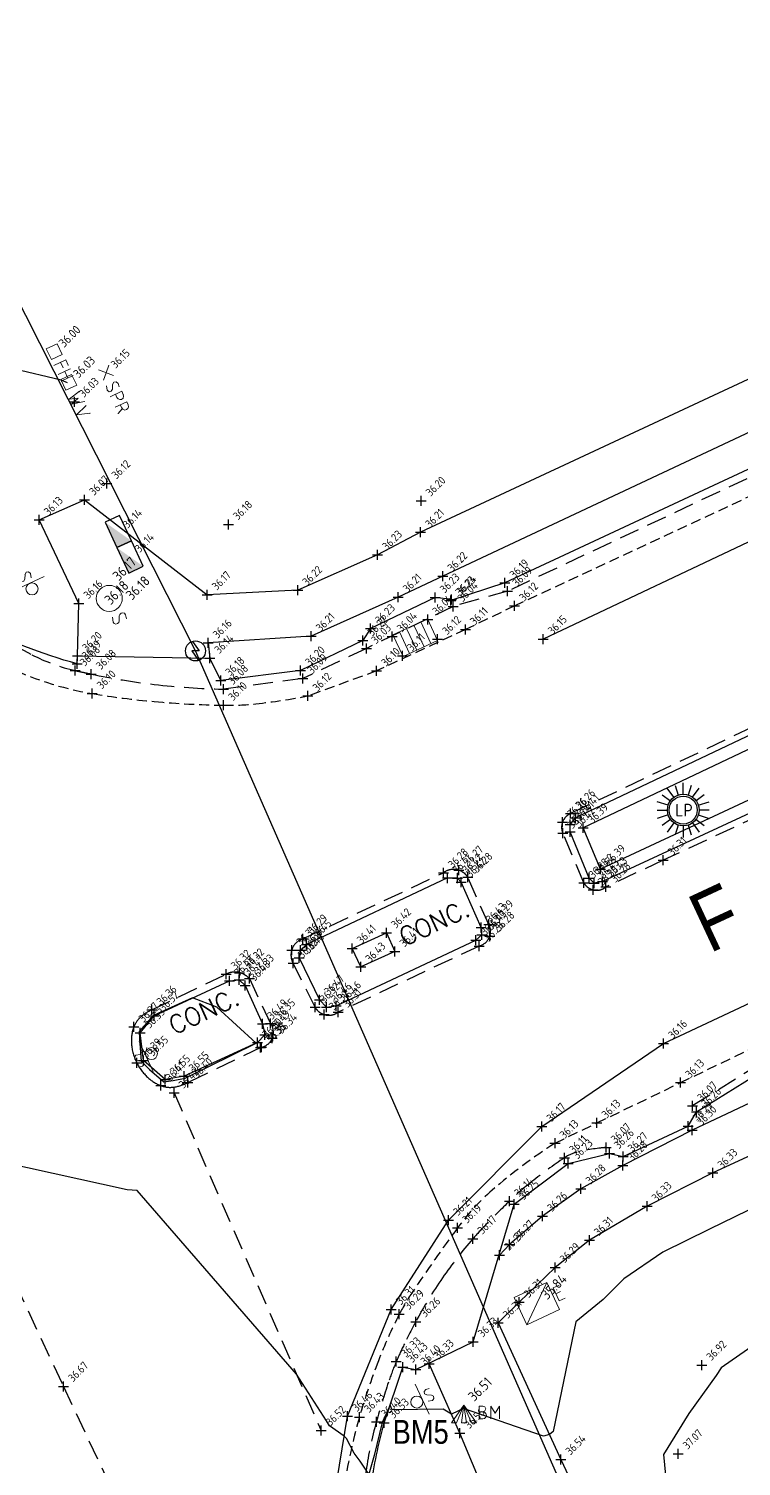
# Model space of a CAD drawing. Header units: metres. Extents: x 246075 to 247503, y 7418632 to 7419642.
# Drawn here: x 246886.68 to 246904.47, y 7419485.93 to 7419521.86 of the extents above; entities that cross this region are included whole.
import ezdxf
from ezdxf.enums import TextEntityAlignment as Align

# ---------------------------------------------------------------- set-up
doc = ezdxf.new("R2010")
doc.units = ezdxf.units.M
doc.linetypes.add('DASHED', pattern=[0.75, 0.5, -0.25])
doc.linetypes.add('HIDDEN', pattern=[0.375, 0.25, -0.125])
for name, color, linetype in [('-TEXT', 7, 'Continuous'), ('017_NAIL-L', 8, 'Continuous'), ('104_EXISTING_SURFACE-L', 35, 'Continuous'), ('104_EXISTING_SURFACE-S', 35, 'Continuous'), ('309_GRATED_PIT-L', 84, 'Continuous'), ('309_GRATED_PIT-S', 84, 'Continuous'), ('408_BACK_OF_KERB', 10, 'Continuous'), ('408_BACK_OF_KERB-L', 10, 'Continuous'), ('408_BACK_OF_KERB-S', 10, 'Continuous'), ('410_PEDESTRIAN_PATH', 32, 'Continuous'), ('410_PEDESTRIAN_PATH-L', 32, 'Continuous'), ('410_PEDESTRIAN_PATH-S', 32, 'Continuous'), ('415_LANE_LINE_DASHED', 53, 'DASHED'), ('415_LANE_LINE_DASHED-L', 53, 'DASHED'), ('415_LANE_LINE_DASHED-S', 53, 'DASHED'), ('418_LANE_LINE_SOLID', 53, 'Continuous'), ('418_LANE_LINE_SOLID-L', 53, 'Continuous'), ('418_LANE_LINE_SOLID-S', 53, 'Continuous'), ('721_TELECOM_PIT-L', 7, 'Continuous'), ('EX-BENCHMARK', 7, 'Continuous'), ('EX-BENCHMARK_(SLS)', 8, 'Continuous'), ('EX-DRAINPIT_(SLS)', 84, 'Continuous'), ('EX-TELSTRA_COVER_(SLS)', 7, 'Continuous'), ('EX-TRAFFIC_SIGN_(SLS)', 89, 'Continuous'), ('Surface_Contours_Major', 4, 'Continuous'), ('Surface_Contours_Minor', 253, 'Continuous')]:
    doc.layers.add(name, color=color, linetype=linetype)
for name, color, linetype, true_color in [('406_LIP_OF_KERB', 7, 'HIDDEN', 0xff4100), ('406_LIP_OF_KERB-L', 7, 'HIDDEN', 0xff4100), ('406_LIP_OF_KERB-S', 7, 'HIDDEN', 0xff4100), ('407_INVERT_OF_KERB', 7, 'DASHED', 0xff4100), ('407_INVERT_OF_KERB-L', 7, 'DASHED', 0xff4100), ('407_INVERT_OF_KERB-S', 7, 'DASHED', 0xff4100), ('409_TOP_OF_KERB', 7, 'Continuous', 0xff4100), ('409_TOP_OF_KERB-L', 7, 'Continuous', 0xff4100), ('409_TOP_OF_KERB-S', 7, 'Continuous', 0xff4100), ('710_ELECTRICITY_MAIN-L', 7, 'Continuous', 0xffa500), ('717_ELEC_LINE_OVER', 7, 'Continuous', 0xffa500), ('741_SEWER_PIT-L', 7, 'Continuous', 0xfffd66), ('751_WATER_STOP_VALVE-L', 7, 'Continuous', 0x0041ff), ('753_FIRE_HYDRANT-L', 7, 'Continuous', 0xb30000), ('759_IRRIGATION', 7, 'Continuous', 0x0041ff), ('762_UNCLASSIFIED_PIT', 7, 'Continuous', 0xff64ac), ('762_UNCLASSIFIED_PIT-L', 7, 'Continuous', 0xff64ac), ('762_UNCLASSIFIED_PIT-S', 7, 'Continuous', 0xff64ac), ('EX-ELECT_BOX_(SLS)', 7, 'Continuous', 0xffa500), ('EX-ELECT_POLE_(SLS)', 7, 'Continuous', 0xffa500), ('EX-FIRE_HYDRANT_(SLS)', 7, 'Continuous', 0xb30000), ('EX-LIGHT_(SLS)', 7, 'Continuous', 0xffa500), ('EX-SEWER_PIT_(SLS)', 7, 'Continuous', 0xfffd66), ('EX-SPRINKLER_(SLS)', 7, 'Continuous', 0x0041ff), ('EX-WATER_VALVE_(SLS)', 7, 'Continuous', 0x0041ff)]:
    doc.layers.add(name, color=color, linetype=linetype, true_color=true_color)
doc.styles.add('BOLD', font='ARIALN.TTF')
doc.styles.add('ISO', font='iso.shx')
doc.styles.add('ISO2.5', font='isocp.shx', dxfattribs={"height": 2.5})
doc.styles.get("Standard").update_dxf_attribs({"font": 'SIMPLEX.shx'})

# ---------------------------------------------------------------- blocks, each defined once
blk = doc.blocks.new('BM')
at = {"color": 0, "linetype": 'Continuous', "lineweight": 13}
for p, q in [((0, 0), (-0.31, -0.437)), ((-0.186, -0.437), (0, 0)), ((0, 0), (-0.062, -0.437)), ((0, 0), (0.186, -0.437)), ((0.31, -0.437), (0, 0)), ((0, 0), (0.062, -0.437)), ((0.472, -0.017), (0.383, -0.017)), ((0.383, -0.017), (0.383, -0.339)), ((0.472, -0.161), (0.383, -0.161)), ((0.383, -0.161), (0.389, -0.161)), ((0.383, -0.339), (0.472, -0.339)), ((0.383, -0.339), (0.389, -0.339)), ((0.522, -0.039), (0.472, -0.017)), ((0.472, -0.161), (0.522, -0.139)), ((0.516, -0.172), (0.472, -0.161)), ((0.472, -0.339), (0.516, -0.327)), ((0.549, -0.206), (0.516, -0.172)), ((0.516, -0.327), (0.549, -0.294)), ((0.544, -0.089), (0.522, -0.039)), ((0.522, -0.139), (0.544, -0.089)), ((0.56, -0.25), (0.549, -0.206)), ((0.549, -0.294), (0.56, -0.25)), ((0.671, -0.339), (0.671, -0.017)), ((0.671, -0.017), (0.776, -0.194)), ((0.776, -0.194), (0.887, -0.017)), ((0.887, -0.017), (0.887, -0.339)), ((-0.31, -0.437), (-0.186, -0.437)), ((-0.062, -0.437), (0.062, -0.437)), ((0.186, -0.437), (0.31, -0.437))]:
    blk.add_line(p, q, dxfattribs=at)
blk = doc.blocks.new('CROSS')
at = {"color": 0, "linetype": 'Continuous'}
for p, q in [((-0.5, 0), (0.5, 0)), ((0, -0.5), (0, 0.5))]:
    blk.add_line(p, q, dxfattribs=at)
blk = doc.blocks.new('SP')
at = {"color": 0, "linetype": 'Continuous', "lineweight": 13}
for p, q in [((0.15, 0.423), (0.15, -0.406)), ((0.28, 0.165), (0.263, 0.104)), ((0.263, 0.104), (0.302, 0.059)), ((0.335, 0.192), (0.28, 0.165)), ((0.302, 0.059), (0.401, 0.004)), ((0.424, 0.176), (0.335, 0.192)), ((0.401, 0.004), (0.407, 0.004)), ((0.44, -0.04), (0.401, 0.004)), ((0.401, 0.004), (0.407, 0.004)), ((0.263, -0.096), (0.368, -0.129)), ((0.368, -0.129), (0.424, -0.101)), ((0.368, -0.129), (0.374, -0.129)), ((0.424, -0.101), (0.44, -0.04))]:
    blk.add_line(p, q, dxfattribs=at)
blk.add_circle((0, 0), 0.15, dxfattribs=at)
blk = doc.blocks.new('LP')
at = {"layer": 'EX-LIGHT_(SLS)', "color": 0}
for p, q in [((-0.524, 0.381), (-0.32, 0.233)), ((-0.233, 0.32), (-0.4, 0.551)), ((-0.2, 0.616), (-0.122, 0.377)), ((0, 0.396), (0, 0.681)), ((0.2, 0.616), (0.122, 0.377)), ((0.233, 0.32), (0.4, 0.551)), ((0.524, 0.381), (0.32, 0.233)), ((-0.377, 0.122), (-0.647, 0.21)), ((-0.647, 0), (-0.396, 0)), ((0.377, 0.122), (0.647, 0.21)), ((-0.377, -0.122), (-0.647, -0.21)), ((-0.32, -0.233), (-0.524, -0.381)), ((-0.233, -0.32), (-0.4, -0.551)), ((0.233, -0.32), (0.4, -0.551)), ((0.32, -0.233), (0.524, -0.381)), ((0.377, -0.122), (0.647, -0.21)), ((0.647, 0), (0.396, 0)), ((-0.122, -0.377), (-0.2, -0.616)), ((0, -0.396), (0, -0.681)), ((0.122, -0.377), (0.2, -0.616))]:
    blk.add_line(p, q, dxfattribs=at)
for radius in [0.396, 0.349]:
    blk.add_circle((0, 0), radius, dxfattribs=at)
at = {"layer": 'EX-LIGHT_(SLS)', "color": 0, "style": 'ISO'}
blk.add_text('LP', height=0.315, dxfattribs=at).set_placement((0.02, 0), align=Align.MIDDLE_CENTER)
blk = doc.blocks.new('PP')
at = {"layer": 'EX-ELECT_POLE_(SLS)', "color": 0}
for p, q in [((-0.077, 0.238), (0.092, 0)), ((0.092, 0), (-0.096, 0)), ((-0.096, 0), (0.074, -0.239))]:
    blk.add_line(p, q, dxfattribs=at)
blk.add_circle((0, 0), 0.25, dxfattribs=at)
blk = doc.blocks.new('WV')
at = {"color": 0, "linetype": 'Continuous', "lineweight": 13}
for p, q in [((-0.15, -0.15), (-0.15, 0.15)), ((-0.15, 0.15), (0.15, 0.15)), ((0.15, 0.15), (0.15, -0.15)), ((0.313, 0.154), (0.385, -0.167)), ((0.385, -0.167), (0.457, 0.049)), ((0.457, 0.049), (0.529, -0.167)), ((0.529, -0.167), (0.601, 0.154)), ((0.601, 0.154), (0.607, 0.154)), ((0.707, 0.154), (0.817, -0.167)), ((0.817, -0.167), (0.923, 0.154)), ((0.923, 0.154), (0.928, 0.154)), ((0.15, -0.15), (-0.15, -0.15))]:
    blk.add_line(p, q, dxfattribs=at)
blk = doc.blocks.new('FHS')
at = {"color": 0, "linetype": 'Continuous', "lineweight": 13}
for p, q in [((-0.15, -0.15), (-0.15, 0.15)), ((-0.15, 0.15), (0.15, 0.15)), ((0.15, 0.15), (0.15, -0.15)), ((0.308, -0.154), (0.308, 0.173)), ((0.308, 0.173), (0.452, 0.173)), ((0.308, 0.029), (0.452, 0.029)), ((0.452, 0.173), (0.458, 0.173)), ((0.452, 0.029), (0.458, 0.029)), ((0.557, -0.154), (0.557, 0.173)), ((0.557, 0.173), (0.563, 0.173)), ((0.557, 0.029), (0.74, 0.029)), ((0.74, 0.173), (0.74, -0.154)), ((0.15, -0.15), (-0.15, -0.15))]:
    blk.add_line(p, q, dxfattribs=at)
blk = doc.blocks.new('SPR')
at = {"color": 0, "linetype": 'Continuous', "lineweight": 13}
for p, q in [((-0.144, -0.144), (0.139, 0.139)), ((-0.141, 0.141), (0, 0)), ((0, 0), (0.141, -0.141)), ((0.315, 0.132), (0.298, 0.071)), ((0.298, 0.071), (0.337, 0.021)), ((0.37, 0.16), (0.315, 0.132)), ((0.337, 0.021), (0.437, -0.028)), ((0.459, 0.143), (0.37, 0.16)), ((0.586, -0.161), (0.586, 0.16)), ((0.586, 0.16), (0.675, 0.16)), ((0.675, 0.16), (0.681, 0.16)), ((0.719, 0.149), (0.675, 0.16)), ((0.675, 0.16), (0.681, 0.16)), ((0.753, 0.116), (0.719, 0.149)), ((0.719, -0.006), (0.753, 0.027)), ((0.769, 0.071), (0.753, 0.116)), ((0.753, 0.027), (0.769, 0.071)), ((0.875, -0.161), (0.875, 0.16)), ((0.875, 0.16), (0.963, 0.16)), ((0.963, 0.16), (0.969, 0.16)), ((1.007, 0.149), (0.963, 0.16)), ((0.963, 0.16), (0.969, 0.16)), ((1.041, 0.116), (1.007, 0.149)), ((1.007, -0.006), (1.041, 0.027)), ((1.052, 0.071), (1.041, 0.116)), ((1.041, 0.027), (1.052, 0.071)), ((0.298, -0.128), (0.409, -0.161)), ((0.409, -0.161), (0.464, -0.134)), ((0.409, -0.161), (0.415, -0.161)), ((0.437, -0.028), (0.442, -0.028)), ((0.476, -0.078), (0.437, -0.028)), ((0.437, -0.028), (0.442, -0.028)), ((0.464, -0.134), (0.476, -0.078)), ((0.675, -0.017), (0.586, -0.017)), ((0.586, -0.017), (0.592, -0.017)), ((0.675, -0.017), (0.719, -0.006)), ((0.963, -0.017), (0.875, -0.017)), ((0.875, -0.017), (0.88, -0.017)), ((0.963, -0.017), (1.007, -0.006)), ((0.985, -0.017), (1.052, -0.161)), ((1.052, -0.161), (1.057, -0.161))]:
    blk.add_line(p, q, dxfattribs=at)
blk = doc.blocks.new('SEWA')
at = {"color": 0, "linetype": 'Continuous', "lineweight": 13}
for p, q in [((0.471, 0.153), (0.46, 0.114)), ((0.46, 0.114), (0.477, 0.07)), ((0.499, 0.186), (0.471, 0.153)), ((0.477, 0.07), (0.504, 0.042)), ((0.543, 0.197), (0.499, 0.186)), ((0.504, 0.042), (0.615, -0.013)), ((0.643, 0.175), (0.543, 0.197)), ((0.46, -0.124), (0.582, -0.163)), ((0.582, -0.163), (0.621, -0.152)), ((0.582, -0.163), (0.587, -0.163)), ((0.615, -0.013), (0.621, -0.013)), ((0.648, -0.041), (0.615, -0.013)), ((0.615, -0.013), (0.621, -0.013)), ((0.621, -0.152), (0.654, -0.124)), ((0.659, -0.08), (0.648, -0.041)), ((0.654, -0.124), (0.659, -0.08))]:
    blk.add_line(p, q, dxfattribs=at)
blk.add_circle((0, 0), 0.325, dxfattribs=at)
blk = doc.blocks.new('TCB')
at = {"layer": 'EX-TELSTRA_COVER_(SLS)'}
for p, q in [((0.35, 0.2), (-0.35, 0.2)), ((-0.35, 0.2), (-0.35, -0.2)), ((0.35, -0.2), (0.35, 0.2)), ((-0.35, -0.2), (0.35, -0.2))]:
    blk.add_line(p, q, dxfattribs=at)
blk.add_solid([(-0.35, -0.2), (0.35, 0.2), (0.35, -0.2)], dxfattribs=at)
blk = doc.blocks.new('GPB')
at = {"color": 0, "linetype": 'Continuous', "lineweight": 13}
for p, q in [((-0.475, 0.3), (0.475, 0.3)), ((-0.475, -0.3), (-0.475, 0.3)), ((-0.296, -0.3), (-0.296, 0.3)), ((-0.097, -0.3), (-0.097, 0.3)), ((0.105, -0.3), (0.105, 0.3)), ((0.29, -0.3), (0.29, 0.3)), ((0.475, 0.3), (0.475, -0.3)), ((-0.475, -0.3), (0.475, -0.3))]:
    blk.add_line(p, q, dxfattribs=at)
blk = doc.blocks.new('EBOX')
at = {"color": 0, "linetype": 'Continuous', "lineweight": 13}
for p, q in [((0.45, 0.375), (-0.45, 0.375)), ((-0.45, 0.375), (-0.45, -0.375)), ((0, 0), (0.45, 0.375)), ((0.45, -0.375), (0.45, 0.375)), ((-0.45, -0.375), (0, 0)), ((0.533, -0.175), (0.533, 0.185)), ((0.533, 0.185), (0.694, 0.185)), ((0.655, 0.024), (0.533, 0.024)), ((0.533, 0.024), (0.539, 0.024)), ((0.694, 0.185), (0.7, 0.185)), ((0.694, -0.175), (0.533, -0.175)), ((-0.45, -0.375), (0.45, -0.375))]:
    blk.add_line(p, q, dxfattribs=at)

msp = doc.modelspace()

# ---------------------------------------------------------------- linework, layer by layer
at = {"layer": '406_LIP_OF_KERB'}
for p, q in [((246898.809, 7419507.438), (246912.239, 7419513.702)), ((246898.809, 7419507.438), (246897.58, 7419506.843)), ((246897.58, 7419506.843), (246895.36, 7419505.809)), ((246895.36, 7419505.809), (246893.65, 7419505.184)), ((246902.955, 7419495.521), (246904.7, 7419496.362)), ((246900.866, 7419494.513), (246902.955, 7419495.521)), ((246899.819, 7419494.008), (246900.866, 7419494.513))]:
    msp.add_line(p, q, dxfattribs=at)
for points in [[(246893.65, 7419505.184, -0.019462), (246892.346, 7419504.989, -0.031875), (246891.541, 7419504.952, -0.017832), (246889.811, 7419505.045, -0.019774), (246888.262, 7419505.245, -0.072784), (246886.024, 7419505.97, -0.056114), (246883.462, 7419507.616, -0.058032), (246882.246, 7419508.865, -0.029785), (246880.342, 7419511.669, -0.070724), (246879.481, 7419513.731, -0.051061), (246879.012, 7419516.783)], [(246898.596, 7419474.902, -0.025282), (246897.512, 7419476.022, -0.041194), (246896.943, 7419476.793, -0.011913), (246895.813, 7419478.722, -0.050384), (246895.604, 7419479.209, -0.016505), (246895.352, 7419480.114, -0.008327), (246894.942, 7419481.93, -0.008825), (246894.633, 7419483.556, -0.017322), (246894.519, 7419484.392, -0.062558), (246894.542, 7419485.355, -0.032537), (246894.934, 7419487.159, -0.022609), (246895.408, 7419488.568, -0.026343), (246895.931, 7419489.732, -0.029484), (246896.265, 7419490.296, -0.009885), (246897.387, 7419491.893, -0.055708), (246898.252, 7419492.833, -0.036268), (246899.819, 7419494.008)]]:
    msp.add_lwpolyline(points, format="xyb", dxfattribs=at)
at = {"layer": '407_INVERT_OF_KERB'}
for p, q in [((246912.079, 7419514.125), (246898.636, 7419507.804)), ((246914.223, 7419508.91), (246900.207, 7419502.247)), ((246898.636, 7419507.804), (246897.274, 7419507.424)), ((246897.274, 7419507.424), (246895.111, 7419506.375)), ((246915.163, 7419506.965), (246902.52, 7419501.08)), ((246895.111, 7419506.375), (246893.518, 7419505.621)), ((246893.518, 7419505.621), (246891.538, 7419505.352)), ((246900.541, 7419500.512), (246900.014, 7419501.753)), ((246902.52, 7419501.08), (246901.092, 7419500.411)), ((246893.52, 7419499.115), (246897.031, 7419500.765)), ((246898.163, 7419499.474), (246897.639, 7419500.658)), ((246897.926, 7419498.935), (246894.402, 7419497.28)), ((246889.752, 7419497.338), (246891.608, 7419498.235)), ((246893.826, 7419497.407), (246893.276, 7419498.509)), ((246892.186, 7419498.119), (246892.714, 7419497.002)), ((246892.492, 7419496.404), (246890.648, 7419495.525)), ((246904.962, 7419496), (246903.255, 7419494.94))]:
    msp.add_line(p, q, dxfattribs=at)
for points in [[(246880.727, 7419511.837, 0.055081), (246882.288, 7419509.278, 0.086429), (246883.705, 7419507.983, 0.021498), (246886.754, 7419506.216, 0.065825), (246887.839, 7419505.819, 0.001351), (246887.985, 7419505.786, 0.000783), (246888.238, 7419505.732, 0.024044), (246889.81, 7419505.474, 0.022109), (246891.538, 7419505.352)], [(246900.014, 7419501.753, -0.095297), (246899.984, 7419501.893, -0.095297), (246900.008, 7419502.034, -0.099181), (246900.086, 7419502.16, -0.099181), (246900.207, 7419502.247)], [(246897.031, 7419500.765, -0.12115), (246897.214, 7419500.845, -0.12115), (246897.414, 7419500.831, -0.086659), (246897.542, 7419500.764, -0.086659), (246897.639, 7419500.658)], [(246901.092, 7419500.411, -0.11585), (246900.942, 7419500.336, -0.11585), (246900.775, 7419500.337, -0.103008), (246900.639, 7419500.4, -0.103008), (246900.541, 7419500.512)], [(246898.163, 7419499.474, -0.09968), (246898.206, 7419499.332, -0.09968), (246898.19, 7419499.185, -0.127099), (246898.09, 7419499.026, -0.127099), (246897.926, 7419498.935)], [(246893.276, 7419498.509, -0.098938), (246893.227, 7419498.668, -0.098938), (246893.243, 7419498.834, -0.121621), (246893.346, 7419499.009, -0.121621), (246893.52, 7419499.115)], [(246891.608, 7419498.235, -0.088646), (246891.772, 7419498.281, -0.088646), (246891.943, 7419498.268, -0.074675), (246892.075, 7419498.212, -0.074675), (246892.186, 7419498.119)], [(246890.648, 7419495.525, -0.098039), (246890.284, 7419495.407, -0.121822), (246889.977, 7419495.445, -0.098524), (246889.641, 7419495.656, -0.087013), (246889.374, 7419496.016, -0.096685), (246889.241, 7419496.491, -0.111337), (246889.302, 7419496.916, -0.113857), (246889.457, 7419497.147, -0.089756), (246889.752, 7419497.338)], [(246894.402, 7419497.28, -0.116605), (246894.236, 7419497.21, -0.116605), (246894.056, 7419497.221, -0.096801), (246893.923, 7419497.291, -0.096801), (246893.826, 7419497.407)], [(246892.714, 7419497.002, -0.127064), (246892.784, 7419496.823, -0.127064), (246892.759, 7419496.633, -0.128255), (246892.643, 7419496.478, -0.128255), (246892.466, 7419496.399)], [(246901.099, 7419493.899, 0.040597), (246900.367, 7419493.781, 0.088773), (246900.056, 7419493.643, 0.018543), (246899.24, 7419493.047, 0.025302), (246898.683, 7419492.56, 0.007627), (246898.094, 7419491.971, 0.013229), (246897.769, 7419491.618, 0.028728), (246897.011, 7419490.643, 0.027547), (246896.341, 7419489.545, 0.009709), (246896.058, 7419488.993, 0.01231), (246895.855, 7419488.548, 0.021265), (246895.66, 7419488.034, 0.011309), (246895.357, 7419487.045, 0.03382), (246895.101, 7419485.825, 0.029621), (246894.987, 7419484.407, 0.030271), (246895.034, 7419483.243, 0.025929), (246895.24, 7419481.898, 0.022818), (246895.559, 7419480.644, 0.022904), (246895.99, 7419479.43, 0.028501), (246896.308, 7419478.763, 0.010693), (246897.289, 7419477.058, 0.047319), (246897.821, 7419476.34, 0.027424), (246898.912, 7419475.254)]]:
    msp.add_lwpolyline(points, format="xyb", dxfattribs=at)
at = {"layer": '408_BACK_OF_KERB'}
for p, q in [((246912.032, 7419514.297), (246898.568, 7419508.013)), ((246914.684, 7419508.634), (246900.524, 7419501.885)), ((246898.568, 7419508.013), (246897.214, 7419507.57)), ((246896.826, 7419507.644), (246895.212, 7419506.874)), ((246897.234, 7419507.593), (246896.826, 7419507.644)), ((246897.214, 7419507.57), (246897.234, 7419507.593)), ((246915.027, 7419507.427), (246900.956, 7419500.855)), ((246895.212, 7419506.874), (246895.018, 7419506.568)), ((246895.018, 7419506.568), (246893.461, 7419505.824)), ((246887.886, 7419505.987), (246887.894, 7419506.184)), ((246887.894, 7419506.184), (246891.196, 7419506.131)), ((246891.471, 7419505.573), (246891.196, 7419506.131)), ((246893.461, 7419505.824), (246891.471, 7419505.573)), ((246900.956, 7419500.855), (246900.524, 7419501.885)), ((246903.355, 7419494.787), (246905.039, 7419495.838)), ((246903.146, 7419494.435), (246903.355, 7419494.787)), ((246901.522, 7419493.674), (246903.146, 7419494.435)), ((246900.149, 7419493.499), (246901.177, 7419493.753)), ((246901.177, 7419493.753), (246901.522, 7419493.674)), ((246898.803, 7419492.479), (246900.149, 7419493.499)), ((246897.778, 7419489.044), (246898.803, 7419492.479)), ((246896.345, 7419488.348), (246897.778, 7419489.044)), ((246895.555, 7419487.016), (246896.02, 7419488.409)), ((246896.02, 7419488.409), (246896.345, 7419488.348))]:
    msp.add_line(p, q, dxfattribs=at)
for points in [[(246887.886, 7419505.987, -0.053786), (246885.318, 7419507.001, -0.078265), (246883.791, 7419508.138, -0.030855), (246882.266, 7419509.902, -0.029621), (246880.911, 7419511.917, -0.070612), (246880.158, 7419513.741, -0.049942), (246879.739, 7419516.492)], [(246897.418, 7419477.156, -0.02604), (246896.552, 7419478.568, -0.04305), (246896.151, 7419479.488, -0.008194), (246895.571, 7419481.303, -0.02357), (246895.409, 7419481.945, -0.026221), (246895.315, 7419482.582, -0.00922), (246895.178, 7419484.405, -0.050162), (246895.221, 7419485.409, -0.030665), (246895.555, 7419487.016)]]:
    msp.add_lwpolyline(points, format="xyb", dxfattribs=at)
at = {"layer": '409_TOP_OF_KERB'}
for p, q in [((246914.278, 7419508.772), (246900.335, 7419502.136)), ((246915.032, 7419507.067), (246901.002, 7419500.546)), ((246900.195, 7419501.79), (246900.198, 7419501.97)), ((246900.198, 7419501.97), (246900.335, 7419502.136)), ((246900.67, 7419500.627), (246900.195, 7419501.79)), ((246897.135, 7419500.635), (246893.614, 7419498.974)), ((246897.385, 7419500.634), (246897.135, 7419500.635)), ((246897.477, 7419500.53), (246897.385, 7419500.634)), ((246897.975, 7419499.399), (246897.477, 7419500.53)), ((246900.798, 7419500.505), (246900.67, 7419500.627)), ((246901.002, 7419500.546), (246900.798, 7419500.505)), ((246897.989, 7419499.214), (246897.975, 7419499.399)), ((246893.614, 7419498.974), (246893.463, 7419498.833)), ((246894.352, 7419497.438), (246897.842, 7419499.081)), ((246897.842, 7419499.081), (246897.989, 7419499.214)), ((246893.463, 7419498.833), (246893.429, 7419498.638)), ((246893.429, 7419498.638), (246893.935, 7419497.592)), ((246889.812, 7419497.191), (246891.686, 7419498.068)), ((246891.686, 7419498.068), (246891.935, 7419498.087)), ((246891.935, 7419498.087), (246892.083, 7419497.948)), ((246892.083, 7419497.948), (246892.516, 7419496.987)), ((246893.935, 7419497.592), (246894.113, 7419497.407)), ((246889.459, 7419496.769), (246889.812, 7419497.191)), ((246889.539, 7419496.07), (246889.459, 7419496.769)), ((246892.516, 7419496.987), (246892.576, 7419496.715)), ((246892.392, 7419496.524), (246890.556, 7419495.682)), ((246890.087, 7419495.598), (246889.539, 7419496.07)), ((246890.556, 7419495.682), (246890.087, 7419495.598))]:
    msp.add_line(p, q, dxfattribs=at)
at = {"layer": '410_PEDESTRIAN_PATH'}
for p, q in [((246911.009, 7419516.07), (246896.461, 7419509.277)), ((246911.456, 7419514.975), (246897.018, 7419508.179)), ((246886.94, 7419509.584), (246888.068, 7419510.085)), ((246888.068, 7419510.085), (246891.134, 7419507.716)), ((246887.929, 7419507.497), (246886.94, 7419509.584)), ((246896.461, 7419509.277), (246895.387, 7419508.715)), ((246895.387, 7419508.715), (246893.393, 7419507.827)), ((246897.018, 7419508.179), (246895.9, 7419507.658)), ((246893.393, 7419507.827), (246891.134, 7419507.716)), ((246895.9, 7419507.658), (246893.73, 7419506.682)), ((246887.894, 7419506.184), (246887.929, 7419507.497)), ((246893.73, 7419506.682), (246891.158, 7419506.512)), ((246891.158, 7419506.512), (246891.196, 7419506.131)), ((246916.994, 7419500.792), (246903.242, 7419494.335)), ((246918.336, 7419500.062), (246903.762, 7419493.262)), ((246903.242, 7419494.335), (246901.515, 7419493.449)), ((246901.515, 7419493.449), (246900.468, 7419492.866)), ((246903.762, 7419493.262), (246902.118, 7419492.432)), ((246900.468, 7419492.866), (246899.509, 7419492.185)), ((246899.509, 7419492.185), (246898.682, 7419491.477)), ((246902.118, 7419492.432), (246900.678, 7419491.58)), ((246898.682, 7419491.477), (246898.432, 7419491.21)), ((246900.678, 7419491.58), (246899.822, 7419490.904)), ((246899.822, 7419490.904), (246898.923, 7419490.031)), ((246898.401, 7419489.514), (246898.923, 7419490.031)), ((246898.401, 7419489.514), (246899.965, 7419486.1)), ((246897.442, 7419486.757), (246896.679, 7419488.493)), ((246898.071, 7419485.243), (246897.442, 7419486.757)), ((246899.965, 7419486.1), (246905.482, 7419474.373))]:
    msp.add_line(p, q, dxfattribs=at)
at = {"layer": '415_LANE_LINE_DASHED'}
for p, q in [((246890.304, 7419495.262), (246893.976, 7419486.829)), ((246884.749, 7419493.888), (246887.543, 7419487.928)), ((246887.543, 7419487.928), (246889.862, 7419482.983))]:
    msp.add_line(p, q, dxfattribs=at)
at = {"layer": '418_LANE_LINE_SOLID'}
for p, q in [((246912.612, 7419512.81), (246899.524, 7419506.608)), ((246902.527, 7419496.502), (246916.853, 7419503.218)), ((246899.493, 7419494.428), (246902.527, 7419496.502)), ((246897.16, 7419492.085), (246899.493, 7419494.428)), ((246895.73, 7419489.852), (246897.16, 7419492.085)), ((246894.635, 7419487.187), (246895.73, 7419489.852)), ((246894.181, 7419484.374), (246894.635, 7419487.187))]:
    msp.add_line(p, q, dxfattribs=at)
at = {"layer": '717_ELEC_LINE_OVER'}
for p, q in [((246890.841, 7419506.311), (246868.161, 7419551.128)), ((246927.925, 7419421.753), (246890.841, 7419506.311))]:
    msp.add_line(p, q, dxfattribs=at)
at = {"layer": '762_UNCLASSIFIED_PIT'}
for p, q in [((246894.753, 7419498.877), (246895.608, 7419499.264)), ((246895.608, 7419499.264), (246895.821, 7419498.799)), ((246894.966, 7419498.412), (246894.753, 7419498.877)), ((246895.821, 7419498.799), (246894.966, 7419498.412)), ((246894.113, 7419497.407), (246894.352, 7419497.438)), ((246892.392, 7419496.524), (246892.576, 7419496.715))]:
    msp.add_line(p, q, dxfattribs=at)
at = {"layer": 'Surface_Contours_Major'}
for points, elevation in [([(246887.645, 7419513.007), (246887.488, 7419513.076), (246886.298, 7419513.357)], 36), ([(246930.997, 7419503.352), (246927.899, 7419501.722), (246919.758, 7419497.15), (246915.899, 7419495.394), (246914.957, 7419495.5), (246908.558, 7419491.702), (246907.502, 7419490.85), (246903.97, 7419488.392), (246903.848, 7419488.202), (246903.161, 7419487.249), (246902.528, 7419486.227), (246902.931, 7419482.073)], 37)]:
    msp.add_lwpolyline(points, dxfattribs=dict(at, elevation=elevation))
at = {"layer": 'Surface_Contours_Minor', "elevation": 36.5}
msp.add_lwpolyline([(246889.43, 7419496.795), (246889.441, 7419496.611), (246889.487, 7419496.053), (246889.691, 7419495.852), (246890.046, 7419495.541), (246890.28, 7419495.572), (246890.585, 7419495.631), (246892.357, 7419496.507), (246891.371, 7419497.403), (246890.767, 7419497.638), (246889.805, 7419497.208), (246889.747, 7419497.156)], close=True, dxfattribs=at)
msp.add_lwpolyline([(246905.27, 7419492.635), (246903.68, 7419491.855), (246902.512, 7419491.286), (246901.541, 7419490.62), (246901.026, 7419490.1), (246900.342, 7419489.542), (246899.777, 7419486.805), (246899.679, 7419486.723), (246899.529, 7419486.685), (246897.532, 7419487.375), (246897.233, 7419487.232), (246897.027, 7419487.358), (246895.749, 7419487.344), (246895.704, 7419487.463), (246895.506, 7419487.023), (246895.3, 7419486.205), (246895.173, 7419485.731), (246894.955, 7419486.063), (246894.799, 7419486.261), (246894.612, 7419486.63), (246894.554, 7419486.685), (246894.187, 7419486.944), (246894.116, 7419487.071), (246893.362, 7419488.236), (246889.386, 7419492.825), (246889.134, 7419492.843), (246884.791, 7419493.798)], dxfattribs=at)

# ---------------------------------------------------------------- block references
at = {"layer": '104_EXISTING_SURFACE-S', "xscale": 0.25, "yscale": 0.25, "zscale": 0.25}
for p in [(246887.815, 7419512.534), (246888.628, 7419510.496), (246896.474, 7419510.062), (246891.661, 7419509.472), (246903.485, 7419488.461), (246902.894, 7419486.246)]:
    msp.add_blockref('CROSS', p, dxfattribs=at)
at = {"layer": '309_GRATED_PIT-S', "xscale": 0.25, "yscale": 0.25, "zscale": 0.25}
for p in [(246896.64, 7419507.096), (246895.754, 7419506.668), (246896.888, 7419506.601), (246896.009, 7419506.189)]:
    msp.add_blockref('CROSS', p, dxfattribs=at)
at = {"layer": '406_LIP_OF_KERB-S', "xscale": 0.25, "yscale": 0.25, "zscale": 0.25}
for p in [(246898.809, 7419507.438), (246897.58, 7419506.843), (246895.36, 7419505.809), (246888.262, 7419505.245), (246891.541, 7419504.952), (246893.65, 7419505.184), (246902.955, 7419495.521), (246900.866, 7419494.513), (246899.819, 7419494.008), (246897.387, 7419491.893), (246895.931, 7419489.732), (246894.934, 7419487.159)]:
    msp.add_blockref('CROSS', p, dxfattribs=at)
at = {"layer": '407_INVERT_OF_KERB-S', "xscale": 0.25, "yscale": 0.25, "zscale": 0.25}
for p in [(246898.636, 7419507.804), (246897.274, 7419507.424), (246895.111, 7419506.375), (246887.839, 7419505.819), (246888.238, 7419505.732), (246891.538, 7419505.352), (246893.518, 7419505.621), (246900.008, 7419502.034), (246900.207, 7419502.247), (246900.014, 7419501.753), (246902.52, 7419501.08), (246897.031, 7419500.765), (246897.414, 7419500.831), (246897.639, 7419500.658), (246900.541, 7419500.512), (246900.775, 7419500.337), (246901.092, 7419500.411), (246898.163, 7419499.474), (246898.19, 7419499.185), (246893.243, 7419498.834), (246893.52, 7419499.115), (246897.926, 7419498.935), (246893.276, 7419498.509), (246891.608, 7419498.235), (246891.943, 7419498.268), (246892.186, 7419498.119), (246893.826, 7419497.407), (246889.752, 7419497.338), (246892.714, 7419497.002), (246894.056, 7419497.221), (246894.402, 7419497.28), (246889.302, 7419496.916), (246892.466, 7419496.399), (246892.492, 7419496.404), (246892.759, 7419496.633), (246889.374, 7419496.016), (246889.977, 7419495.445), (246890.648, 7419495.525), (246903.255, 7419494.94), (246901.099, 7419493.899), (246900.056, 7419493.643), (246898.683, 7419492.56), (246897.769, 7419491.618), (246896.341, 7419489.545), (246895.855, 7419488.548), (246895.357, 7419487.045)]:
    msp.add_blockref('CROSS', p, dxfattribs=at)
at = {"layer": '408_BACK_OF_KERB-S', "xscale": 0.25, "yscale": 0.25, "zscale": 0.25}
for p in [(246898.568, 7419508.013), (246896.826, 7419507.644), (246897.214, 7419507.57), (246897.234, 7419507.593), (246895.212, 7419506.874), (246895.018, 7419506.568), (246887.886, 7419505.987), (246891.196, 7419506.131), (246893.461, 7419505.824), (246891.471, 7419505.573), (246900.524, 7419501.885), (246900.956, 7419500.855), (246903.355, 7419494.787), (246903.146, 7419494.435), (246900.149, 7419493.499), (246901.177, 7419493.753), (246901.522, 7419493.674), (246898.803, 7419492.479), (246897.778, 7419489.044), (246896.02, 7419488.409), (246896.345, 7419488.348), (246895.555, 7419487.016)]:
    msp.add_blockref('CROSS', p, dxfattribs=at)
at = {"layer": '409_TOP_OF_KERB-S', "xscale": 0.25, "yscale": 0.25, "zscale": 0.25}
for p in [(246900.335, 7419502.136), (246900.195, 7419501.79), (246900.198, 7419501.97), (246897.135, 7419500.635), (246897.385, 7419500.634), (246900.67, 7419500.627), (246897.477, 7419500.53), (246900.798, 7419500.505), (246901.002, 7419500.546), (246897.975, 7419499.399), (246897.989, 7419499.214), (246893.463, 7419498.833), (246893.614, 7419498.974), (246897.842, 7419499.081), (246893.429, 7419498.638), (246891.935, 7419498.087), (246891.686, 7419498.068), (246892.083, 7419497.948), (246893.935, 7419497.592), (246894.113, 7419497.407), (246894.352, 7419497.438), (246889.812, 7419497.191), (246889.459, 7419496.769), (246892.516, 7419496.987), (246892.576, 7419496.715), (246892.392, 7419496.524), (246889.539, 7419496.07), (246890.087, 7419495.598), (246890.556, 7419495.682)]:
    msp.add_blockref('CROSS', p, dxfattribs=at)
at = {"layer": '410_PEDESTRIAN_PATH-S', "xscale": 0.25, "yscale": 0.25, "zscale": 0.25}
for p in [(246888.068, 7419510.085), (246886.94, 7419509.584), (246896.461, 7419509.277), (246895.387, 7419508.715), (246897.018, 7419508.179), (246893.393, 7419507.827), (246887.929, 7419507.497), (246891.134, 7419507.716), (246895.9, 7419507.658), (246891.158, 7419506.512), (246893.73, 7419506.682), (246887.894, 7419506.184), (246903.242, 7419494.335), (246901.515, 7419493.449), (246903.762, 7419493.262), (246900.468, 7419492.866), (246902.118, 7419492.432), (246899.509, 7419492.185), (246898.682, 7419491.477), (246900.678, 7419491.58), (246898.432, 7419491.21), (246899.822, 7419490.904), (246898.923, 7419490.031), (246898.401, 7419489.514), (246896.679, 7419488.493), (246897.442, 7419486.757), (246899.965, 7419486.1)]:
    msp.add_blockref('CROSS', p, dxfattribs=at)
at = {"layer": '415_LANE_LINE_DASHED-S', "xscale": 0.25, "yscale": 0.25, "zscale": 0.25}
for p in [(246890.304, 7419495.262), (246887.543, 7419487.928), (246893.976, 7419486.829)]:
    msp.add_blockref('CROSS', p, dxfattribs=at)
at = {"layer": '418_LANE_LINE_SOLID-S', "xscale": 0.25, "yscale": 0.25, "zscale": 0.25}
for p in [(246899.524, 7419506.608), (246902.527, 7419496.502), (246899.493, 7419494.428), (246897.16, 7419492.085), (246895.73, 7419489.852), (246894.635, 7419487.187)]:
    msp.add_blockref('CROSS', p, dxfattribs=at)
at = {"layer": '762_UNCLASSIFIED_PIT-S', "xscale": 0.25, "yscale": 0.25, "zscale": 0.25}
for p in [(246895.608, 7419499.264), (246894.753, 7419498.877), (246895.821, 7419498.799), (246894.966, 7419498.412)]:
    msp.add_blockref('CROSS', p, dxfattribs=at)
at = {"layer": 'EX-BENCHMARK_(SLS)'}
msp.add_blockref('BM', (246897.546, 7419487.455), dxfattribs=at)
at = {"layer": 'EX-DRAINPIT_(SLS)', "lineweight": 30, "rotation": 25.14390170918038}
msp.add_blockref('GPB', (246896.329, 7419506.641), dxfattribs=at)
at = {"layer": 'EX-ELECT_BOX_(SLS)', "lineweight": 30, "rotation": 25}
msp.add_blockref('EBOX', (246899.369, 7419489.998), dxfattribs=at)
at = {"layer": 'EX-ELECT_POLE_(SLS)'}
msp.add_blockref('PP', (246890.841, 7419506.311), dxfattribs=at)
at = {"layer": 'EX-FIRE_HYDRANT_(SLS)', "rotation": 295}
msp.add_blockref('FHS', (246887.314, 7419513.79), dxfattribs=at)
at = {"layer": 'EX-LIGHT_(SLS)'}
msp.add_blockref('LP', (246903.021, 7419502.332), dxfattribs=at)
at = {"layer": 'EX-SEWER_PIT_(SLS)', "lineweight": 30, "rotation": 295}
msp.add_blockref('SEWA', (246888.687, 7419507.624), dxfattribs=at)
at = {"layer": 'EX-SPRINKLER_(SLS)', "rotation": 295}
msp.add_blockref('SPR', (246888.607, 7419513.264), dxfattribs=at)
at = {"layer": 'EX-TELSTRA_COVER_(SLS)', "lineweight": 30, "rotation": 295}
for p in [(246888.91, 7419509.294), (246889.205, 7419508.659)]:
    msp.add_blockref('TCB', p, dxfattribs=at)
at = {"layer": 'EX-TRAFFIC_SIGN_(SLS)'}
for p, rotation in [((246886.757, 7419507.861), 115), ((246889.74, 7419496.246), 204.9999999999999), ((246896.369, 7419487.537), 24.99999999999998)]:
    msp.add_blockref('SP', p, dxfattribs=dict(at, rotation=rotation))
at = {"layer": 'EX-WATER_VALVE_(SLS)', "rotation": 295}
msp.add_blockref('WV', (246887.675, 7419513.024), dxfattribs=at)

# ---------------------------------------------------------------- texts
at = {"layer": '-TEXT', "style": 'BOLD'}
msp.add_text('F O U L K E S          S T R E E T', height=1.5, rotation=25, dxfattribs=at).set_placement((246914.926, 7419503.988), align=Align.CENTER)
at = {"layer": '-TEXT'}
for p in [(246896.901, 7419499.316), (246891.145, 7419497.101)]:
    msp.add_text('CONC.', height=0.45, rotation=25, dxfattribs=at).set_placement(p, align=Align.CENTER)
at = {"layer": '017_NAIL-L', "style": 'ISO2.5'}
msp.add_text('36.51', height=0.25, rotation=45, dxfattribs=at).set_placement((246897.713, 7419487.623), align=Align.MIDDLE_LEFT)
at = {"layer": '104_EXISTING_SURFACE-L', "style": 'ISO2.5'}
for s, p in [('36.03', (246887.982, 7419512.701)), ('36.12', (246888.795, 7419510.663)), ('36.20', (246896.641, 7419510.229)), ('36.18', (246891.829, 7419509.64)), ('36.92', (246903.652, 7419488.628)), ('37.07', (246903.061, 7419486.413))]:
    msp.add_text(s, height=0.2, rotation=45, dxfattribs=at).set_placement(p, align=Align.MIDDLE_LEFT)
at = {"layer": '309_GRATED_PIT-L', "style": 'ISO2.5'}
for s, p in [('36.04', (246896.808, 7419507.263)), ('36.04', (246895.922, 7419506.835)), ('36.12', (246897.055, 7419506.769)), ('36.11', (246896.176, 7419506.356))]:
    msp.add_text(s, height=0.2, rotation=45, dxfattribs=at).set_placement(p, align=Align.MIDDLE_LEFT)
at = {"layer": '406_LIP_OF_KERB-L', "style": 'ISO2.5'}
for s, p in [('36.12', (246898.976, 7419507.606)), ('36.11', (246897.747, 7419507.01)), ('36.10', (246895.527, 7419505.977)), ('36.10', (246888.429, 7419505.412)), ('36.12', (246893.817, 7419505.352)), ('36.10', (246891.708, 7419505.12)), ('36.13', (246903.123, 7419495.689)), ('36.13', (246901.033, 7419494.681)), ('36.13', (246899.986, 7419494.175)), ('36.19', (246897.555, 7419492.061)), ('36.29', (246896.099, 7419489.9)), ('36.43', (246895.102, 7419487.326))]:
    msp.add_text(s, height=0.2, rotation=45, dxfattribs=at).set_placement(p, align=Align.MIDDLE_LEFT)
at = {"layer": '407_INVERT_OF_KERB-L', "style": 'ISO2.5'}
for s, p in [('36.09', (246898.803, 7419507.972)), ('36.04', (246897.441, 7419507.591)), ('36.03', (246895.279, 7419506.542)), ('36.08', (246888.006, 7419505.986)), ('36.08', (246888.406, 7419505.899)), ('36.09', (246893.685, 7419505.789)), ('36.08', (246891.705, 7419505.519)), ('36.26', (246900.175, 7419502.201)), ('36.26', (246900.375, 7419502.414)), ('36.27', (246900.182, 7419501.92)), ('36.27', (246897.581, 7419500.999)), ('36.31', (246902.687, 7419501.247)), ('36.28', (246897.198, 7419500.932)), ('36.28', (246897.807, 7419500.825)), ('36.28', (246900.708, 7419500.679)), ('36.29', (246900.942, 7419500.504)), ('36.28', (246901.259, 7419500.578)), ('36.29', (246898.331, 7419499.641)), ('36.29', (246893.687, 7419499.283)), ('36.28', (246898.357, 7419499.352)), ('36.31', (246893.41, 7419499.001)), ('36.28', (246898.093, 7419499.102)), ('36.32', (246893.443, 7419498.677)), ('36.32', (246891.775, 7419498.402)), ('36.32', (246892.11, 7419498.436)), ('36.33', (246892.353, 7419498.286)), ('36.36', (246889.919, 7419497.505)), ('36.32', (246893.994, 7419497.574)), ('36.31', (246894.569, 7419497.448)), ('36.37', (246889.47, 7419497.083)), ('36.35', (246892.881, 7419497.169)), ('36.32', (246894.223, 7419497.388)), ('36.34', (246892.926, 7419496.8)), ('36.35', (246892.633, 7419496.566)), ('36.35', (246892.659, 7419496.572)), ('36.39', (246889.541, 7419496.183)), ('36.40', (246890.815, 7419495.693)), ('36.41', (246890.144, 7419495.612)), ('36.07', (246903.422, 7419495.108)), ('36.07', (246901.267, 7419494.066)), ('36.11', (246900.223, 7419493.811)), ('36.14', (246898.851, 7419492.727)), ('36.17', (246897.936, 7419491.785)), ('36.26', (246896.508, 7419489.712)), ('36.33', (246896.022, 7419488.715)), ('36.40', (246895.525, 7419487.213))]:
    msp.add_text(s, height=0.2, rotation=45, dxfattribs=at).set_placement(p, align=Align.MIDDLE_LEFT)
at = {"layer": '408_BACK_OF_KERB-L', "style": 'ISO2.5'}
for s, p in [('36.19', (246898.736, 7419508.18)), ('36.23', (246896.993, 7419507.811)), ('36.23', (246897.381, 7419507.737)), ('36.24', (246897.401, 7419507.76)), ('36.23', (246895.379, 7419507.042)), ('36.22', (246895.186, 7419506.735)), ('36.19', (246888.053, 7419506.154)), ('36.14', (246891.363, 7419506.298)), ('36.18', (246891.638, 7419505.741)), ('36.20', (246893.629, 7419505.991)), ('36.39', (246900.692, 7419502.053)), ('36.39', (246901.123, 7419501.023)), ('36.26', (246903.523, 7419494.955)), ('36.29', (246903.313, 7419494.602)), ('36.26', (246901.344, 7419493.92)), ('36.27', (246901.689, 7419493.842)), ('36.23', (246900.316, 7419493.666)), ('36.25', (246898.97, 7419492.646)), ('36.33', (246897.945, 7419489.212)), ('36.43', (246896.188, 7419488.576)), ('36.40', (246896.512, 7419488.516)), ('36.53', (246895.722, 7419487.184))]:
    msp.add_text(s, height=0.2, rotation=45, dxfattribs=at).set_placement(p, align=Align.MIDDLE_LEFT)
at = {"layer": '409_TOP_OF_KERB-L', "style": 'ISO2.5'}
for s, p in [('36.41', (246900.366, 7419502.137)), ('36.41', (246900.502, 7419502.303)), ('36.42', (246900.362, 7419501.957)), ('36.41', (246897.302, 7419500.803)), ('36.42', (246897.552, 7419500.801)), ('36.42', (246897.644, 7419500.697)), ('36.42', (246900.838, 7419500.794)), ('36.43', (246900.965, 7419500.672)), ('36.43', (246901.169, 7419500.713)), ('36.43', (246898.143, 7419499.566)), ('36.43', (246898.009, 7419499.248)), ('36.43', (246898.156, 7419499.382)), ('36.46', (246893.63, 7419499)), ('36.45', (246893.781, 7419499.141)), ('36.46', (246893.596, 7419498.805)), ('36.48', (246891.853, 7419498.235)), ('36.47', (246892.102, 7419498.254)), ('36.48', (246892.25, 7419498.115)), ('36.47', (246894.103, 7419497.759)), ('36.46', (246894.28, 7419497.574)), ('36.46', (246894.519, 7419497.605)), ('36.52', (246889.98, 7419497.358)), ('36.49', (246892.683, 7419497.154)), ('36.53', (246889.626, 7419496.936)), ('36.50', (246892.559, 7419496.691)), ('36.49', (246892.743, 7419496.883)), ('36.55', (246889.707, 7419496.237)), ('36.55', (246890.254, 7419495.765)), ('36.55', (246890.724, 7419495.849))]:
    msp.add_text(s, height=0.2, rotation=45, dxfattribs=at).set_placement(p, align=Align.MIDDLE_LEFT)
at = {"layer": '410_PEDESTRIAN_PATH-L', "style": 'ISO2.5'}
for s, p in [('36.07', (246888.235, 7419510.252)), ('36.13', (246887.107, 7419509.751)), ('36.21', (246896.628, 7419509.444)), ('36.23', (246895.555, 7419508.883)), ('36.22', (246897.185, 7419508.346)), ('36.17', (246891.301, 7419507.883)), ('36.22', (246893.56, 7419507.995)), ('36.16', (246888.096, 7419507.665)), ('36.21', (246896.068, 7419507.825)), ('36.21', (246893.898, 7419506.849)), ('36.16', (246891.325, 7419506.679)), ('36.20', (246888.061, 7419506.352)), ('36.30', (246903.41, 7419494.502)), ('36.28', (246901.683, 7419493.616)), ('36.33', (246903.929, 7419493.429)), ('36.28', (246900.636, 7419493.034)), ('36.33', (246902.286, 7419492.6)), ('36.26', (246899.676, 7419492.352)), ('36.27', (246898.849, 7419491.644)), ('36.31', (246900.845, 7419491.747)), ('36.27', (246898.6, 7419491.378)), ('36.29', (246899.989, 7419491.071)), ('36.31', (246899.09, 7419490.198)), ('36.31', (246898.569, 7419489.681)), ('36.33', (246896.846, 7419488.66)), ('36.56', (246897.61, 7419486.925)), ('36.54', (246900.132, 7419486.267))]:
    msp.add_text(s, height=0.2, rotation=45, dxfattribs=at).set_placement(p, align=Align.MIDDLE_LEFT)
at = {"layer": '415_LANE_LINE_DASHED-L', "style": 'ISO2.5'}
for s, p in [('36.42', (246890.471, 7419495.43)), ('36.67', (246887.71, 7419488.096)), ('36.52', (246894.143, 7419486.996))]:
    msp.add_text(s, height=0.2, rotation=45, dxfattribs=at).set_placement(p, align=Align.MIDDLE_LEFT)
at = {"layer": '418_LANE_LINE_SOLID-L', "style": 'ISO2.5'}
for s, p in [('36.15', (246899.691, 7419506.775)), ('36.16', (246902.694, 7419496.67)), ('36.17', (246899.66, 7419494.595)), ('36.21', (246897.328, 7419492.252)), ('36.31', (246895.897, 7419490.019)), ('36.46', (246894.803, 7419487.355))]:
    msp.add_text(s, height=0.2, rotation=45, dxfattribs=at).set_placement(p, align=Align.MIDDLE_LEFT)
at = {"layer": '710_ELECTRICITY_MAIN-L', "style": 'ISO2.5'}
msp.add_text('35.84', height=0.25, rotation=45, dxfattribs=at).set_placement((246899.536, 7419490.166), align=Align.MIDDLE_LEFT)
at = {"layer": '721_TELECOM_PIT-L', "style": 'ISO2.5'}
for p in [(246889.076, 7419509.433), (246889.377, 7419508.828)]:
    msp.add_text('36.14', height=0.2, rotation=45, dxfattribs=at).set_placement(p, align=Align.MIDDLE_LEFT)
at = {"layer": '741_SEWER_PIT-L', "style": 'ISO'}
for s, p in [('36.17', (246888.835, 7419508.131)), ('36.18', (246888.633, 7419507.534)), ('36.18', (246889.164, 7419507.651))]:
    msp.add_text(s, height=0.25, rotation=45, dxfattribs=at).set_placement(p, align=Align.MIDDLE_LEFT)
at = {"layer": '751_WATER_STOP_VALVE-L', "style": 'ISO2.5'}
msp.add_text('36.03', height=0.22, rotation=45, dxfattribs=at).set_placement((246887.843, 7419513.191), align=Align.MIDDLE_LEFT)
at = {"layer": '753_FIRE_HYDRANT-L', "style": 'ISO2.5'}
msp.add_text('36.00', height=0.22, rotation=45, dxfattribs=at).set_placement((246887.481, 7419513.957), align=Align.MIDDLE_LEFT)
at = {"layer": '759_IRRIGATION', "style": 'ISO2.5'}
msp.add_text('36.15', height=0.2, rotation=45, dxfattribs=at).set_placement((246888.775, 7419513.432), align=Align.MIDDLE_LEFT)
at = {"layer": '762_UNCLASSIFIED_PIT-L', "style": 'ISO2.5'}
for s, p in [('36.42', (246895.775, 7419499.431)), ('36.41', (246894.92, 7419499.044)), ('36.41', (246895.989, 7419498.966)), ('36.43', (246895.134, 7419498.579))]:
    msp.add_text(s, height=0.2, rotation=45, dxfattribs=at).set_placement(p, align=Align.MIDDLE_LEFT)
at = {"layer": 'EX-BENCHMARK', "color": 2, "style": 'BOLD'}
msp.add_text('BM5', height=0.595, dxfattribs=at).set_placement((246896.464, 7419486.787), align=Align.MIDDLE)

doc.saveas('drawing.dxf')
